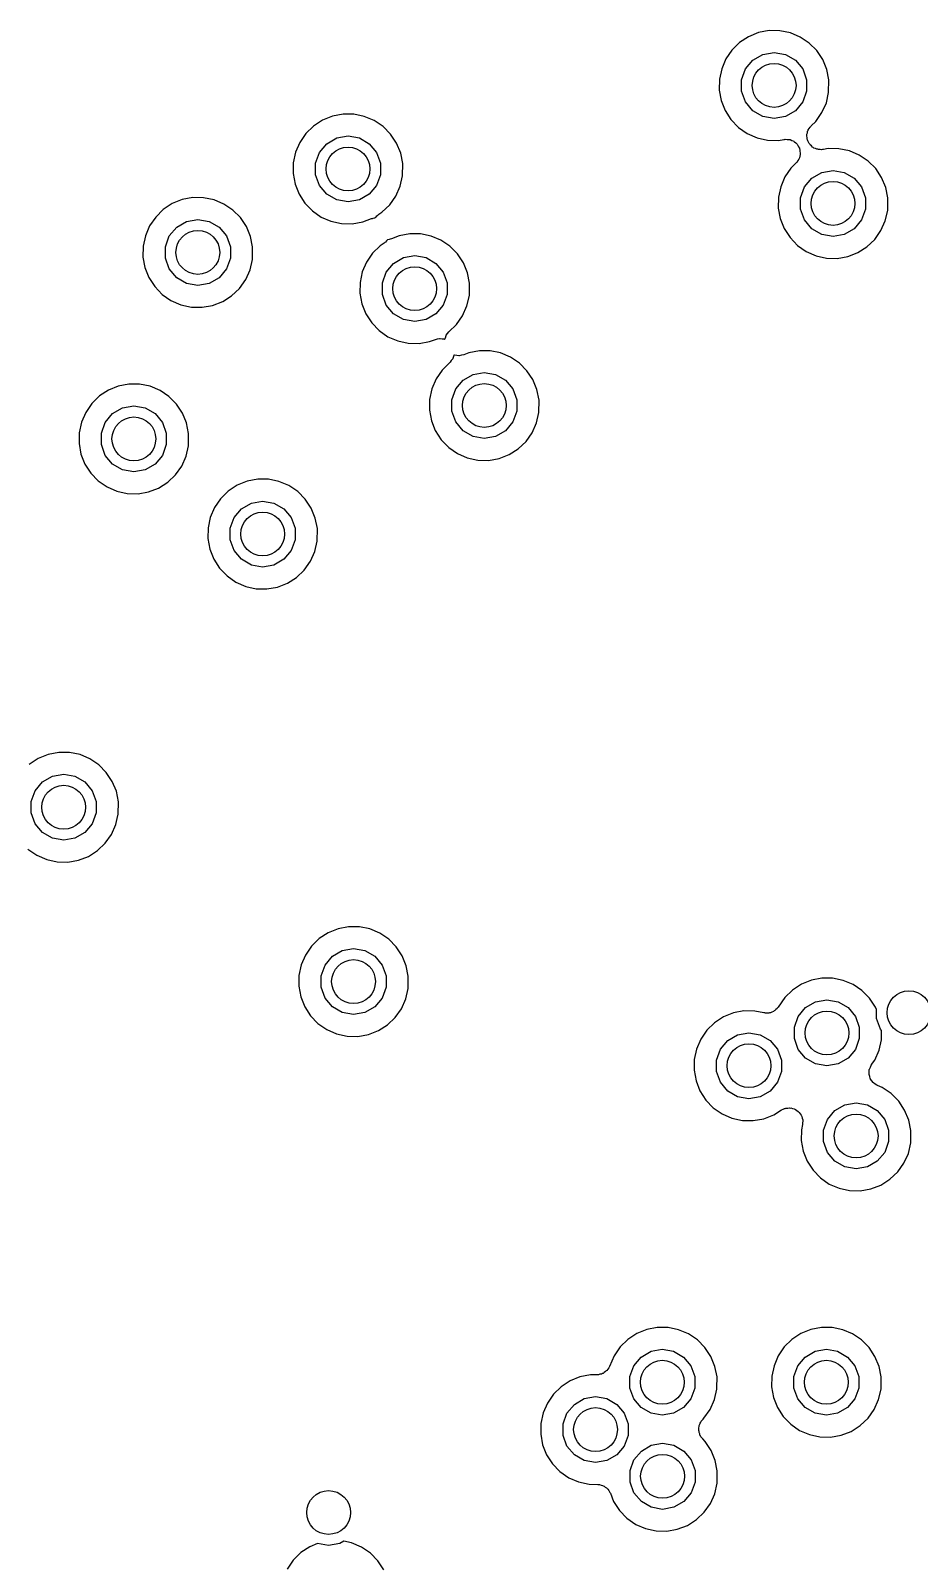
# Model space of a CAD drawing. Extents: x 83.8 to 170.2, y -169.8 to -83.8.
# Drawn here: x 125.22 to 133.33, y -105.72 to -91.74 of the extents above; entities that cross this region are included whole.
import ezdxf

# ---------------------------------------------------------------- set-up
doc = ezdxf.new("R2010")
doc.units = 0
doc.header["$MEASUREMENT"] = 0
doc.layers.add('BLACK', color=7, linetype='CONTINUOUS')

msp = doc.modelspace()

# ---------------------------------------------------------------- linework, layer by layer
at = {"layer": 'Black'}
for p, q in [((131.772, -91.7998), (131.69, -91.8535)), ((131.863, -91.7631), (131.772, -91.7998)), ((131.959, -91.7447), (131.863, -91.7631)), ((132.057, -91.7454), (131.959, -91.7447)), ((132.154, -91.7651), (132.057, -91.7454)), ((132.244, -91.8031), (132.154, -91.7651)), ((132.325, -91.858), (132.244, -91.8031)), ((131.62, -91.9221), (131.565, -92.003)), ((131.69, -91.8535), (131.62, -91.9221)), ((131.811, -92.0144), (131.902, -91.9621)), ((131.902, -91.9621), (132.005, -91.9439)), ((132.005, -91.9439), (132.108, -91.9621)), ((132.108, -91.9621), (132.199, -92.0144)), ((132.394, -91.9275), (132.325, -91.858)), ((132.449, -92.0092), (132.394, -91.9275)), ((131.526, -92.0932), (131.506, -92.1891)), ((131.565, -92.003), (131.526, -92.0932)), ((131.708, -92.1928), (131.744, -92.0945)), ((131.744, -92.0945), (131.811, -92.0144)), ((132.199, -92.0144), (132.266, -92.0945)), ((132.266, -92.0945), (132.302, -92.1928)), ((132.486, -92.0999), (132.449, -92.0092)), ((132.505, -92.1952), (132.486, -92.0999)), ((131.506, -92.1891), (131.504, -92.2871)), ((131.708, -92.2974), (131.708, -92.1928)), ((132.302, -92.1928), (132.302, -92.2974)), ((132.503, -92.3089), (132.505, -92.1952)), ((131.504, -92.2871), (131.522, -92.3836)), ((131.522, -92.3836), (131.558, -92.4747)), ((131.744, -92.3957), (131.708, -92.2974)), ((131.811, -92.4758), (131.744, -92.3957)), ((132.266, -92.3957), (132.199, -92.4758)), ((132.302, -92.2974), (132.266, -92.3957)), ((132.442, -92.4932), (132.482, -92.4037)), ((132.482, -92.4037), (132.503, -92.3089)), ((127.972, -92.5251), (127.881, -92.5618)), ((128.068, -92.5067), (127.972, -92.5251)), ((128.166, -92.5074), (128.068, -92.5067)), ((128.262, -92.5271), (128.166, -92.5074)), ((128.353, -92.5651), (128.262, -92.5271)), ((131.558, -92.4747), (131.611, -92.5572)), ((131.902, -92.5281), (131.811, -92.4758)), ((132.005, -92.5462), (131.902, -92.5281)), ((132.108, -92.5281), (132.005, -92.5462)), ((132.199, -92.4758), (132.108, -92.5281)), ((132.385, -92.5734), (132.442, -92.4932)), ((127.729, -92.6841), (127.673, -92.765)), ((127.799, -92.6155), (127.729, -92.6841)), ((127.881, -92.5618), (127.799, -92.6155)), ((128.434, -92.62), (128.353, -92.5651)), ((128.503, -92.6895), (128.434, -92.62)), ((131.611, -92.5572), (131.679, -92.6277)), ((131.679, -92.6277), (131.76, -92.6837)), ((131.76, -92.6837), (131.85, -92.7229)), ((132.305, -92.691), (132.309, -92.6774)), ((132.309, -92.6774), (132.311, -92.6634)), ((132.311, -92.6634), (132.315, -92.6564)), ((132.315, -92.6564), (132.317, -92.6487)), ((132.317, -92.6487), (132.326, -92.6373)), ((132.326, -92.6373), (132.333, -92.6249)), ((132.333, -92.6249), (132.339, -92.6196)), ((132.339, -92.6196), (132.344, -92.6132)), ((132.344, -92.6132), (132.385, -92.5734)), ((127.673, -92.765), (127.635, -92.8552)), ((127.853, -92.8565), (127.92, -92.7764)), ((127.92, -92.7764), (128.011, -92.7241)), ((128.011, -92.7241), (128.114, -92.7059)), ((128.114, -92.7059), (128.217, -92.7241)), ((128.217, -92.7241), (128.307, -92.7764)), ((128.307, -92.7764), (128.374, -92.8565)), ((128.557, -92.7712), (128.503, -92.6895)), ((128.595, -92.8619), (128.557, -92.7712)), ((131.85, -92.7229), (131.945, -92.744)), ((131.945, -92.744), (132.044, -92.746)), ((132.044, -92.746), (132.095, -92.737)), ((132.095, -92.737), (132.101, -92.737)), ((132.101, -92.737), (132.107, -92.7354)), ((132.107, -92.7354), (132.123, -92.737)), ((132.123, -92.737), (132.139, -92.737)), ((132.139, -92.737), (132.145, -92.7391)), ((132.145, -92.7391), (132.151, -92.7397)), ((132.151, -92.7397), (132.166, -92.7466)), ((132.166, -92.7466), (132.181, -92.752)), ((132.181, -92.752), (132.185, -92.7561)), ((132.185, -92.7561), (132.191, -92.7588)), ((132.191, -92.7588), (132.202, -92.7702)), ((132.202, -92.7702), (132.214, -92.7804)), ((132.214, -92.7804), (132.217, -92.7858)), ((132.217, -92.7858), (132.222, -92.7903)), ((132.222, -92.7903), (132.228, -92.8048)), ((132.228, -92.8048), (132.236, -92.8186)), ((132.236, -92.8186), (132.237, -92.8247)), ((132.237, -92.8247), (132.24, -92.8304)), ((132.304, -92.7069), (132.305, -92.699)), ((132.307, -92.7209), (132.304, -92.7069)), ((132.305, -92.699), (132.305, -92.691)), ((132.308, -92.735), (132.307, -92.7209)), ((132.311, -92.7424), (132.308, -92.735)), ((132.312, -92.7502), (132.311, -92.7424)), ((132.32, -92.7624), (132.312, -92.7502)), ((132.325, -92.7754), (132.32, -92.7624)), ((132.331, -92.7812), (132.325, -92.7754)), ((132.335, -92.7881), (132.331, -92.7812)), ((132.346, -92.7971), (132.335, -92.7881)), ((132.356, -92.8074), (132.346, -92.7971)), ((132.363, -92.8109), (132.356, -92.8074)), ((132.369, -92.816), (132.363, -92.8109)), ((132.383, -92.8207), (132.369, -92.816)), ((132.395, -92.827), (132.383, -92.8207)), ((132.403, -92.8279), (132.395, -92.827)), ((132.411, -92.8305), (132.403, -92.8279)), ((132.498, -92.8217), (132.455, -92.8299)), ((132.596, -92.8224), (132.498, -92.8217)), ((132.692, -92.8421), (132.596, -92.8224)), ((127.614, -92.9511), (127.613, -93.0491)), ((127.635, -92.8552), (127.614, -92.9511)), ((127.817, -92.9548), (127.853, -92.8565)), ((127.817, -93.0594), (127.817, -92.9548)), ((128.374, -92.8565), (128.41, -92.9548)), ((128.41, -92.9548), (128.41, -93.0594)), ((128.614, -92.9572), (128.595, -92.8619)), ((128.612, -93.0709), (128.614, -92.9572)), ((132.206, -92.9528), (132.159, -92.9991)), ((132.21, -92.9477), (132.206, -92.9528)), ((132.214, -92.9437), (132.21, -92.9477)), ((132.222, -92.9299), (132.214, -92.9437)), ((132.232, -92.9169), (132.222, -92.9299)), ((132.233, -92.9109), (132.232, -92.9169)), ((132.236, -92.9055), (132.233, -92.9109)), ((132.239, -92.8898), (132.236, -92.9055)), ((132.243, -92.8744), (132.239, -92.8898)), ((132.24, -92.8304), (132.241, -92.8463)), ((132.241, -92.8463), (132.244, -92.862)), ((132.244, -92.862), (132.243, -92.8682)), ((132.243, -92.8682), (132.243, -92.8744)), ((132.425, -92.8303), (132.411, -92.8305)), ((132.439, -92.8319), (132.425, -92.8303)), ((132.447, -92.83), (132.439, -92.8319)), ((132.455, -92.8299), (132.447, -92.83)), ((132.782, -92.8801), (132.692, -92.8421)), ((132.864, -92.9349), (132.782, -92.8801)), ((132.933, -93.0045), (132.864, -92.9349)), ((127.613, -93.0491), (127.631, -93.1456)), ((127.853, -93.1577), (127.817, -93.0594)), ((128.41, -93.0594), (128.374, -93.1577)), ((128.59, -93.1657), (128.612, -93.0709)), ((132.103, -93.08), (132.065, -93.1701)), ((132.159, -92.9991), (132.103, -93.08)), ((132.283, -93.1715), (132.35, -93.0914)), ((132.35, -93.0914), (132.44, -93.0391)), ((132.44, -93.0391), (132.543, -93.0209)), ((132.543, -93.0209), (132.646, -93.0391)), ((132.646, -93.0391), (132.737, -93.0914)), ((132.737, -93.0914), (132.804, -93.1715)), ((132.987, -93.0862), (132.933, -93.0045)), ((133.024, -93.1768), (132.987, -93.0862)), ((127.631, -93.1456), (127.667, -93.2367)), ((127.667, -93.2367), (127.72, -93.3192)), ((127.92, -93.2378), (127.853, -93.1577)), ((128.011, -93.2901), (127.92, -93.2378)), ((128.307, -93.2378), (128.217, -93.2901)), ((128.374, -93.1577), (128.307, -93.2378)), ((128.551, -93.2552), (128.59, -93.1657)), ((132.065, -93.1701), (132.044, -93.266)), ((132.247, -93.2698), (132.283, -93.1715)), ((132.804, -93.1715), (132.84, -93.2698)), ((133.043, -93.2721), (133.024, -93.1768)), ((126.427, -93.3775), (126.357, -93.4461)), ((126.509, -93.3238), (126.427, -93.3775)), ((126.6, -93.2871), (126.509, -93.3238)), ((126.697, -93.2687), (126.6, -93.2871)), ((126.795, -93.2694), (126.697, -93.2687)), ((126.891, -93.2891), (126.795, -93.2694)), ((126.981, -93.3271), (126.891, -93.2891)), ((127.062, -93.382), (126.981, -93.3271)), ((127.131, -93.4515), (127.062, -93.382)), ((127.72, -93.3192), (127.788, -93.3897)), ((128.114, -93.3082), (128.011, -93.2901)), ((128.217, -93.2901), (128.114, -93.3082)), ((128.423, -93.403), (128.494, -93.3354)), ((128.494, -93.3354), (128.551, -93.2552)), ((132.044, -93.266), (132.043, -93.3641)), ((132.043, -93.3641), (132.06, -93.4605)), ((132.247, -93.3743), (132.247, -93.2698)), ((132.283, -93.4726), (132.247, -93.3743)), ((132.84, -93.3743), (132.804, -93.4726)), ((132.84, -93.2698), (132.84, -93.3743)), ((133.02, -93.4806), (133.042, -93.3859)), ((133.042, -93.3859), (133.043, -93.2721)), ((126.302, -93.527), (126.263, -93.6172)), ((126.357, -93.4461), (126.302, -93.527)), ((126.549, -93.5384), (126.639, -93.4861)), ((126.639, -93.4861), (126.742, -93.4679)), ((126.742, -93.4679), (126.845, -93.4861)), ((126.845, -93.4861), (126.936, -93.5384)), ((127.186, -93.5332), (127.131, -93.4515)), ((127.788, -93.3897), (127.869, -93.4457)), ((127.869, -93.4457), (127.958, -93.4849)), ((127.958, -93.4849), (128.054, -93.506)), ((128.054, -93.506), (128.152, -93.508)), ((128.152, -93.508), (128.249, -93.491)), ((128.249, -93.491), (128.328, -93.4605)), ((128.328, -93.4605), (128.336, -93.4587)), ((128.336, -93.4587), (128.344, -93.4552)), ((128.344, -93.4552), (128.358, -93.4545)), ((128.358, -93.4545), (128.36, -93.454)), ((128.36, -93.454), (128.362, -93.4509)), ((128.362, -93.4509), (128.37, -93.4431)), ((128.37, -93.4431), (128.377, -93.434)), ((128.377, -93.434), (128.386, -93.4284)), ((128.386, -93.4284), (128.394, -93.4212)), ((128.394, -93.4212), (128.423, -93.403)), ((132.06, -93.4605), (132.097, -93.5517)), ((132.35, -93.5527), (132.283, -93.4726)), ((132.804, -93.4726), (132.737, -93.5527)), ((132.98, -93.5702), (133.02, -93.4806)), ((126.263, -93.6172), (126.243, -93.7131)), ((126.446, -93.7168), (126.481, -93.6185)), ((126.481, -93.6185), (126.549, -93.5384)), ((126.936, -93.5384), (127.003, -93.6185)), ((127.003, -93.6185), (127.039, -93.7168)), ((127.223, -93.6239), (127.186, -93.5332)), ((127.242, -93.7192), (127.223, -93.6239)), ((128.465, -93.6641), (128.457, -93.6744)), ((128.475, -93.655), (128.465, -93.6641)), ((128.476, -93.6534), (128.475, -93.655)), ((128.478, -93.6529), (128.476, -93.6534)), ((128.49, -93.6525), (128.478, -93.6529)), ((128.5, -93.6484), (128.49, -93.6525)), ((128.51, -93.6462), (128.5, -93.6484)), ((128.581, -93.6173), (128.51, -93.6462)), ((128.678, -93.5989), (128.581, -93.6173)), ((128.776, -93.5996), (128.678, -93.5989)), ((128.872, -93.6193), (128.776, -93.5996)), ((128.962, -93.6573), (128.872, -93.6193)), ((129.044, -93.7122), (128.962, -93.6573)), ((132.097, -93.5517), (132.15, -93.6341)), ((132.15, -93.6341), (132.218, -93.7047)), ((132.44, -93.605), (132.35, -93.5527)), ((132.543, -93.6232), (132.44, -93.605)), ((132.646, -93.605), (132.543, -93.6232)), ((132.737, -93.5527), (132.646, -93.605)), ((132.853, -93.718), (132.924, -93.6503)), ((132.924, -93.6503), (132.98, -93.5702)), ((126.243, -93.7131), (126.241, -93.8111)), ((126.446, -93.8214), (126.446, -93.7168)), ((127.039, -93.7168), (127.039, -93.8214)), ((127.24, -93.8329), (127.242, -93.7192)), ((128.338, -93.7763), (128.283, -93.8572)), ((128.408, -93.7077), (128.338, -93.7763)), ((128.443, -93.6851), (128.408, -93.7077)), ((128.449, -93.679), (128.443, -93.6851)), ((128.457, -93.6744), (128.449, -93.679)), ((128.62, -93.8163), (128.723, -93.7981)), ((128.723, -93.7981), (128.826, -93.8163)), ((129.113, -93.7817), (129.044, -93.7122)), ((129.167, -93.8634), (129.113, -93.7817)), ((132.218, -93.7047), (132.298, -93.7606)), ((132.298, -93.7606), (132.388, -93.7999)), ((132.388, -93.7999), (132.484, -93.8209)), ((132.582, -93.823), (132.679, -93.806)), ((132.679, -93.806), (132.747, -93.7796)), ((132.747, -93.7796), (132.77, -93.7705)), ((132.747, -93.7796), (132.747, -93.7796)), ((132.77, -93.7705), (132.853, -93.718)), ((126.241, -93.8111), (126.259, -93.9076)), ((126.259, -93.9076), (126.295, -93.9987)), ((126.481, -93.9197), (126.446, -93.8214)), ((126.549, -93.9998), (126.481, -93.9197)), ((127.003, -93.9197), (126.936, -93.9998)), ((127.039, -93.8214), (127.003, -93.9197)), ((127.179, -94.0172), (127.219, -93.9277)), ((127.219, -93.9277), (127.24, -93.8329)), ((128.244, -93.9474), (128.224, -94.0433)), ((128.283, -93.8572), (128.244, -93.9474)), ((128.462, -93.9487), (128.53, -93.8686)), ((128.53, -93.8686), (128.62, -93.8163)), ((128.826, -93.8163), (128.917, -93.8686)), ((128.917, -93.8686), (128.984, -93.9487)), ((129.204, -93.9541), (129.167, -93.8634)), ((132.484, -93.8209), (132.582, -93.823)), ((126.295, -93.9987), (126.348, -94.0812)), ((126.348, -94.0812), (126.416, -94.1517)), ((126.639, -94.0521), (126.549, -93.9998)), ((126.742, -94.0702), (126.639, -94.0521)), ((126.845, -94.0521), (126.742, -94.0702)), ((126.936, -93.9998), (126.845, -94.0521)), ((127.122, -94.0974), (127.179, -94.0172)), ((128.224, -94.0433), (128.223, -94.1413)), ((128.427, -94.047), (128.462, -93.9487)), ((128.427, -94.1516), (128.427, -94.047)), ((128.984, -93.9487), (129.02, -94.047)), ((129.02, -94.047), (129.02, -94.1516)), ((129.223, -94.0494), (129.204, -93.9541)), ((129.222, -94.1631), (129.223, -94.0494)), ((126.416, -94.1517), (126.497, -94.2077)), ((126.497, -94.2077), (126.587, -94.2469)), ((126.877, -94.253), (126.969, -94.2175)), ((126.969, -94.2175), (127.051, -94.165)), ((127.051, -94.165), (127.122, -94.0974)), ((128.223, -94.1413), (128.24, -94.2378)), ((128.462, -94.2499), (128.427, -94.1516)), ((129.02, -94.1516), (128.984, -94.2499)), ((129.2, -94.2579), (129.222, -94.1631)), ((126.587, -94.2469), (126.683, -94.268)), ((126.683, -94.268), (126.781, -94.27)), ((126.781, -94.27), (126.877, -94.253)), ((128.24, -94.2378), (128.276, -94.3289)), ((128.276, -94.3289), (128.33, -94.4114)), ((128.53, -94.33), (128.462, -94.2499)), ((128.62, -94.3823), (128.53, -94.33)), ((128.917, -94.33), (128.826, -94.3823)), ((128.984, -94.2499), (128.917, -94.33)), ((129.104, -94.4276), (129.16, -94.3474)), ((129.16, -94.3474), (129.2, -94.2579)), ((128.33, -94.4114), (128.398, -94.4819)), ((128.398, -94.4819), (128.478, -94.5379)), ((128.723, -94.4004), (128.62, -94.3823)), ((128.826, -94.3823), (128.723, -94.4004)), ((129.023, -94.5095), (129.035, -94.4932)), ((129.035, -94.4932), (129.104, -94.4276)), ((128.478, -94.5379), (128.568, -94.5771)), ((128.568, -94.5771), (128.664, -94.5982)), ((128.664, -94.5982), (128.762, -94.6002)), ((128.762, -94.6002), (128.858, -94.5832)), ((128.858, -94.5832), (128.912, -94.5626)), ((128.912, -94.5626), (128.93, -94.559)), ((128.93, -94.559), (128.948, -94.5544)), ((128.948, -94.5544), (128.951, -94.5547)), ((128.951, -94.5547), (128.955, -94.554)), ((128.955, -94.554), (128.973, -94.5569)), ((128.973, -94.5569), (128.992, -94.5587)), ((128.992, -94.5587), (128.995, -94.5602)), ((128.995, -94.5602), (128.998, -94.5608)), ((128.998, -94.5608), (128.999, -94.5609)), ((128.999, -94.5609), (129.003, -94.5482)), ((129.003, -94.5482), (129.009, -94.5287)), ((129.009, -94.5287), (129.01, -94.5272)), ((129.01, -94.5255), (129.023, -94.5095)), ((129.01, -94.5272), (129.01, -94.5255)), ((129.046, -94.7717), (128.973, -94.8431)), ((129.057, -94.7566), (129.046, -94.7717)), ((129.069, -94.7422), (129.057, -94.7566)), ((129.07, -94.7388), (129.069, -94.7422)), ((129.072, -94.7359), (129.07, -94.7388)), ((129.077, -94.718), (129.072, -94.7359)), ((129.081, -94.705), (129.077, -94.718)), ((129.083, -94.7059), (129.081, -94.705)), ((129.085, -94.7062), (129.083, -94.7059)), ((129.086, -94.707), (129.085, -94.7062)), ((129.107, -94.7093), (129.086, -94.707)), ((129.127, -94.7121), (129.107, -94.7093)), ((129.128, -94.7117), (129.127, -94.7121)), ((129.13, -94.7119), (129.128, -94.7117)), ((129.15, -94.7071), (129.13, -94.7119)), ((129.17, -94.7029), (129.15, -94.7071)), ((129.216, -94.6841), (129.17, -94.7029)), ((129.313, -94.6657), (129.216, -94.6841)), ((129.411, -94.6664), (129.313, -94.6657)), ((129.507, -94.6861), (129.411, -94.6664)), ((129.597, -94.7241), (129.507, -94.6861)), ((129.679, -94.779), (129.597, -94.7241)), ((129.748, -94.8485), (129.679, -94.779)), ((128.918, -94.924), (128.879, -95.0142)), ((128.973, -94.8431), (128.918, -94.924)), ((129.165, -94.9354), (129.255, -94.8831)), ((129.255, -94.8831), (129.358, -94.8649)), ((129.358, -94.8649), (129.461, -94.8831)), ((129.461, -94.8831), (129.552, -94.9354)), ((129.802, -94.9302), (129.748, -94.8485)), ((125.925, -95.0256), (125.843, -95.0793)), ((126.016, -94.9889), (125.925, -95.0256)), ((126.112, -94.9705), (126.016, -94.9889)), ((126.21, -94.9712), (126.112, -94.9705)), ((126.306, -94.9909), (126.21, -94.9712)), ((126.397, -95.0289), (126.306, -94.9909)), ((126.478, -95.0838), (126.397, -95.0289)), ((128.879, -95.0142), (128.859, -95.1101)), ((129.062, -95.1138), (129.097, -95.0155)), ((129.097, -95.0155), (129.165, -94.9354)), ((129.552, -94.9354), (129.619, -95.0155)), ((129.619, -95.0155), (129.655, -95.1138)), ((129.839, -95.0209), (129.802, -94.9302)), ((129.858, -95.1162), (129.839, -95.0209)), ((125.773, -95.1479), (125.718, -95.2288)), ((125.843, -95.0793), (125.773, -95.1479)), ((125.964, -95.2402), (126.055, -95.1879)), ((126.055, -95.1879), (126.158, -95.1697)), ((126.158, -95.1697), (126.261, -95.1879)), ((126.261, -95.1879), (126.351, -95.2402)), ((126.547, -95.1533), (126.478, -95.0838)), ((126.602, -95.235), (126.547, -95.1533)), ((128.859, -95.1101), (128.858, -95.2081)), ((129.062, -95.2184), (129.062, -95.1138)), ((129.655, -95.1138), (129.655, -95.2184)), ((129.857, -95.2299), (129.858, -95.1162)), ((125.679, -95.319), (125.659, -95.4149)), ((125.718, -95.2288), (125.679, -95.319)), ((125.861, -95.4186), (125.897, -95.3203)), ((125.897, -95.3203), (125.964, -95.2402)), ((126.351, -95.2402), (126.419, -95.3203)), ((126.419, -95.3203), (126.454, -95.4186)), ((126.639, -95.3257), (126.602, -95.235)), ((126.658, -95.421), (126.639, -95.3257)), ((128.858, -95.2081), (128.875, -95.3046)), ((128.875, -95.3046), (128.911, -95.3957)), ((129.097, -95.3167), (129.062, -95.2184)), ((129.165, -95.3968), (129.097, -95.3167)), ((129.619, -95.3167), (129.552, -95.3968)), ((129.655, -95.2184), (129.619, -95.3167)), ((129.795, -95.4142), (129.835, -95.3247)), ((129.835, -95.3247), (129.857, -95.2299)), ((125.659, -95.4149), (125.657, -95.5129)), ((125.861, -95.5232), (125.861, -95.4186)), ((126.454, -95.4186), (126.454, -95.5232)), ((126.656, -95.5347), (126.658, -95.421)), ((128.911, -95.3957), (128.965, -95.4782)), ((128.965, -95.4782), (129.033, -95.5487)), ((129.255, -95.4491), (129.165, -95.3968)), ((129.358, -95.4672), (129.255, -95.4491)), ((129.461, -95.4491), (129.358, -95.4672)), ((129.552, -95.3968), (129.461, -95.4491)), ((129.739, -95.4944), (129.795, -95.4142)), ((125.657, -95.5129), (125.675, -95.6094)), ((125.675, -95.6094), (125.711, -95.7005)), ((125.897, -95.6215), (125.861, -95.5232)), ((125.964, -95.7016), (125.897, -95.6215)), ((126.419, -95.6215), (126.351, -95.7016)), ((126.454, -95.5232), (126.419, -95.6215)), ((126.635, -95.6295), (126.656, -95.5347)), ((129.033, -95.5487), (129.113, -95.6047)), ((129.113, -95.6047), (129.203, -95.6439)), ((129.493, -95.65), (129.585, -95.6145)), ((129.585, -95.6145), (129.668, -95.562)), ((129.668, -95.562), (129.739, -95.4944)), ((125.711, -95.7005), (125.764, -95.783)), ((126.055, -95.7539), (125.964, -95.7016)), ((126.158, -95.772), (126.055, -95.7539)), ((126.261, -95.7539), (126.158, -95.772)), ((126.351, -95.7016), (126.261, -95.7539)), ((126.538, -95.7992), (126.595, -95.719)), ((126.595, -95.719), (126.635, -95.6295)), ((129.203, -95.6439), (129.299, -95.665)), ((129.299, -95.665), (129.397, -95.667)), ((129.397, -95.667), (129.493, -95.65)), ((125.764, -95.783), (125.832, -95.8535)), ((125.832, -95.8535), (125.913, -95.9095)), ((126.384, -95.9193), (126.467, -95.8668)), ((126.467, -95.8668), (126.538, -95.7992)), ((127.101, -95.8942), (127.019, -95.9479)), ((127.192, -95.8574), (127.101, -95.8942)), ((127.289, -95.8391), (127.192, -95.8574)), ((127.387, -95.8397), (127.289, -95.8391)), ((127.483, -95.8595), (127.387, -95.8397)), ((127.573, -95.8975), (127.483, -95.8595)), ((127.654, -95.9523), (127.573, -95.8975)), ((125.913, -95.9095), (126.003, -95.9487)), ((126.003, -95.9487), (126.098, -95.9698)), ((126.098, -95.9698), (126.196, -95.9718)), ((126.196, -95.9718), (126.293, -95.9548)), ((126.293, -95.9548), (126.384, -95.9193)), ((126.949, -96.0165), (126.894, -96.0974)), ((127.019, -95.9479), (126.949, -96.0165)), ((127.231, -96.0564), (127.334, -96.0383)), ((127.334, -96.0383), (127.437, -96.0564)), ((127.723, -96.0219), (127.654, -95.9523)), ((127.778, -96.1035), (127.723, -96.0219)), ((126.894, -96.0974), (126.855, -96.1875)), ((127.073, -96.1888), (127.141, -96.1087)), ((127.141, -96.1087), (127.231, -96.0564)), ((127.437, -96.0564), (127.528, -96.1087)), ((127.528, -96.1087), (127.595, -96.1888)), ((127.815, -96.1942), (127.778, -96.1035)), ((126.835, -96.2834), (126.833, -96.3815)), ((126.855, -96.1875), (126.835, -96.2834)), ((127.038, -96.2871), (127.073, -96.1888)), ((127.038, -96.3917), (127.038, -96.2871)), ((127.595, -96.1888), (127.631, -96.2871)), ((127.631, -96.2871), (127.631, -96.3917)), ((127.834, -96.2895), (127.815, -96.1942)), ((127.832, -96.4033), (127.834, -96.2895)), ((126.833, -96.3815), (126.851, -96.4779)), ((127.073, -96.49), (127.038, -96.3917)), ((127.631, -96.3917), (127.595, -96.49)), ((127.811, -96.498), (127.832, -96.4033)), ((126.851, -96.4779), (126.887, -96.5691)), ((126.887, -96.5691), (126.94, -96.6515)), ((127.141, -96.5701), (127.073, -96.49)), ((127.231, -96.6224), (127.141, -96.5701)), ((127.528, -96.5701), (127.437, -96.6224)), ((127.595, -96.49), (127.528, -96.5701)), ((127.714, -96.6677), (127.771, -96.5876)), ((127.771, -96.5876), (127.811, -96.498)), ((126.94, -96.6515), (127.009, -96.722)), ((127.009, -96.722), (127.089, -96.778)), ((127.334, -96.6406), (127.231, -96.6224)), ((127.437, -96.6224), (127.334, -96.6406)), ((127.561, -96.7879), (127.643, -96.7353)), ((127.643, -96.7353), (127.714, -96.6677)), ((127.089, -96.778), (127.179, -96.8173)), ((127.179, -96.8173), (127.275, -96.8383)), ((127.275, -96.8383), (127.373, -96.8404)), ((127.373, -96.8404), (127.469, -96.8233)), ((127.469, -96.8233), (127.561, -96.7879)), ((125.284, -98.3876), (125.202, -98.4413)), ((125.375, -98.3509), (125.284, -98.3876)), ((125.472, -98.3325), (125.375, -98.3509)), ((125.57, -98.3332), (125.472, -98.3325)), ((125.666, -98.3529), (125.57, -98.3332)), ((125.756, -98.3909), (125.666, -98.3529)), ((125.837, -98.4457), (125.756, -98.3909)), ((125.323, -98.6022), (125.414, -98.5499)), ((125.414, -98.5499), (125.517, -98.5317)), ((125.517, -98.5317), (125.62, -98.5499)), ((125.62, -98.5499), (125.711, -98.6022)), ((125.906, -98.5153), (125.837, -98.4457)), ((125.961, -98.597), (125.906, -98.5153)), ((125.22, -98.7806), (125.256, -98.6823)), ((125.256, -98.6823), (125.323, -98.6022)), ((125.711, -98.6022), (125.778, -98.6823)), ((125.778, -98.6823), (125.814, -98.7806)), ((125.998, -98.6876), (125.961, -98.597)), ((126.017, -98.7829), (125.998, -98.6876)), ((125.22, -98.8852), (125.22, -98.7806)), ((125.814, -98.7806), (125.814, -98.8852)), ((126.015, -98.8967), (126.017, -98.7829)), ((125.256, -98.9834), (125.22, -98.8852)), ((125.814, -98.8852), (125.778, -98.9834)), ((125.994, -98.9914), (126.006, -98.9358)), ((126.006, -98.9358), (126.015, -98.8967)), ((125.323, -99.0635), (125.256, -98.9834)), ((125.414, -99.1158), (125.323, -99.0635)), ((125.517, -99.134), (125.414, -99.1158)), ((125.62, -99.1158), (125.517, -99.134)), ((125.711, -99.0635), (125.62, -99.1158)), ((125.778, -98.9834), (125.711, -99.0635)), ((125.897, -99.1612), (125.954, -99.081)), ((125.954, -99.081), (125.994, -98.9914)), ((125.191, -99.2155), (125.272, -99.2714)), ((125.744, -99.2813), (125.826, -99.2288)), ((125.826, -99.2288), (125.897, -99.1612)), ((125.272, -99.2714), (125.362, -99.3107)), ((125.362, -99.3107), (125.458, -99.3317)), ((125.458, -99.3317), (125.556, -99.3338)), ((125.556, -99.3338), (125.652, -99.3168)), ((125.652, -99.3168), (125.744, -99.2813)), ((128.023, -99.9419), (127.932, -99.9786)), ((128.119, -99.9235), (128.023, -99.9419)), ((128.217, -99.9242), (128.119, -99.9235)), ((128.313, -99.9439), (128.217, -99.9242)), ((128.403, -99.9819), (128.313, -99.9439)), ((127.85, -100.032), (127.78, -100.101)), ((127.932, -99.9786), (127.85, -100.032)), ((128.485, -100.037), (128.403, -99.9819)), ((128.554, -100.106), (128.485, -100.037)), ((127.724, -100.182), (127.686, -100.272)), ((127.78, -100.101), (127.724, -100.182)), ((127.904, -100.273), (127.971, -100.193)), ((127.971, -100.193), (128.061, -100.141)), ((128.061, -100.141), (128.164, -100.123)), ((128.164, -100.123), (128.267, -100.141)), ((128.267, -100.141), (128.358, -100.193)), ((128.358, -100.193), (128.425, -100.273)), ((128.608, -100.188), (128.554, -100.106)), ((128.645, -100.279), (128.608, -100.188)), ((127.665, -100.368), (127.664, -100.466)), ((127.686, -100.272), (127.665, -100.368)), ((127.868, -100.372), (127.904, -100.273)), ((127.868, -100.476), (127.868, -100.372)), ((128.425, -100.273), (128.461, -100.372)), ((128.461, -100.372), (128.461, -100.476)), ((128.664, -100.374), (128.645, -100.279)), ((128.663, -100.488), (128.664, -100.374)), ((127.664, -100.466), (127.682, -100.562)), ((127.904, -100.574), (127.868, -100.476)), ((128.461, -100.476), (128.425, -100.574)), ((128.641, -100.582), (128.663, -100.488)), ((132.172, -100.501), (132.102, -100.57)), ((132.254, -100.448), (132.172, -100.501)), ((132.345, -100.411), (132.254, -100.448)), ((132.441, -100.392), (132.345, -100.411)), ((132.539, -100.393), (132.441, -100.392)), ((132.635, -100.413), (132.539, -100.393)), ((132.726, -100.451), (132.635, -100.413)), ((132.807, -100.506), (132.726, -100.451)), ((132.876, -100.575), (132.807, -100.506)), ((127.682, -100.562), (127.718, -100.654)), ((127.718, -100.654), (127.771, -100.736)), ((127.971, -100.655), (127.904, -100.574)), ((128.061, -100.707), (127.971, -100.655)), ((128.358, -100.655), (128.267, -100.707)), ((128.425, -100.574), (128.358, -100.655)), ((128.601, -100.672), (128.641, -100.582)), ((132.042, -100.657), (132.036, -100.663)), ((132.102, -100.57), (132.042, -100.657)), ((132.293, -100.662), (132.384, -100.61)), ((132.384, -100.61), (132.487, -100.592)), ((132.487, -100.592), (132.59, -100.61)), ((132.59, -100.61), (132.68, -100.662)), ((132.93, -100.657), (132.876, -100.575)), ((132.94, -100.68), (132.93, -100.657)), ((127.771, -100.736), (127.839, -100.806)), ((128.164, -100.725), (128.061, -100.707)), ((128.267, -100.707), (128.164, -100.725)), ((128.474, -100.82), (128.545, -100.752)), ((128.545, -100.752), (128.601, -100.672)), ((131.542, -100.747), (131.46, -100.801)), ((131.633, -100.71), (131.542, -100.747)), ((131.729, -100.692), (131.633, -100.71)), ((131.828, -100.693), (131.729, -100.692)), ((131.912, -100.71), (131.828, -100.693)), ((131.92, -100.71), (131.912, -100.71)), ((131.927, -100.712), (131.92, -100.71)), ((131.942, -100.711), (131.927, -100.712)), ((131.956, -100.711), (131.942, -100.711)), ((131.963, -100.709), (131.956, -100.711)), ((131.971, -100.708), (131.963, -100.709)), ((131.984, -100.702), (131.971, -100.708)), ((131.998, -100.697), (131.984, -100.702)), ((132.004, -100.692), (131.998, -100.697)), ((132.011, -100.689), (132.004, -100.692)), ((132.021, -100.679), (132.011, -100.689)), ((132.032, -100.67), (132.021, -100.679)), ((132.036, -100.663), (132.032, -100.67)), ((132.19, -100.841), (132.226, -100.742)), ((132.226, -100.742), (132.293, -100.662)), ((132.68, -100.662), (132.748, -100.742)), ((132.748, -100.742), (132.783, -100.841)), ((132.94, -100.76), (132.94, -100.68)), ((132.975, -100.858), (132.94, -100.76)), ((127.839, -100.806), (127.919, -100.862)), ((127.919, -100.862), (128.009, -100.902)), ((128.009, -100.902), (128.105, -100.923)), ((128.105, -100.923), (128.203, -100.925)), ((128.203, -100.925), (128.3, -100.908)), ((128.3, -100.908), (128.391, -100.872)), ((128.391, -100.872), (128.474, -100.82)), ((131.39, -100.869), (131.335, -100.95)), ((131.46, -100.801), (131.39, -100.869)), ((131.581, -100.962), (131.672, -100.909)), ((131.672, -100.909), (131.775, -100.891)), ((131.775, -100.891), (131.878, -100.909)), ((131.878, -100.909), (131.969, -100.962)), ((132.19, -100.945), (132.19, -100.841)), ((132.783, -100.841), (132.783, -100.945)), ((132.986, -100.871), (132.975, -100.858)), ((132.985, -100.957), (132.986, -100.871)), ((131.296, -101.041), (131.276, -101.136)), ((131.335, -100.95), (131.296, -101.041)), ((131.478, -101.14), (131.514, -101.042)), ((131.514, -101.042), (131.581, -100.962)), ((131.969, -100.962), (132.036, -101.042)), ((132.036, -101.042), (132.072, -101.14)), ((132.226, -101.043), (132.19, -100.945)), ((132.293, -101.123), (132.226, -101.043)), ((132.748, -101.043), (132.68, -101.123)), ((132.783, -100.945), (132.748, -101.043)), ((132.924, -101.141), (132.963, -101.051)), ((132.963, -101.051), (132.985, -100.957)), ((131.276, -101.136), (131.274, -101.234)), ((131.478, -101.245), (131.478, -101.14)), ((132.072, -101.14), (132.072, -101.245)), ((132.384, -101.176), (132.293, -101.123)), ((132.487, -101.194), (132.384, -101.176)), ((132.59, -101.176), (132.487, -101.194)), ((132.68, -101.123), (132.59, -101.176)), ((132.876, -101.222), (132.884, -101.205)), ((132.884, -101.205), (132.891, -101.187)), ((132.891, -101.187), (132.893, -101.185)), ((132.893, -101.185), (132.894, -101.182)), ((132.894, -101.182), (132.924, -101.141)), ((131.274, -101.234), (131.292, -101.331)), ((131.292, -101.331), (131.328, -101.422)), ((131.514, -101.343), (131.478, -101.245)), ((131.581, -101.423), (131.514, -101.343)), ((132.036, -101.343), (131.969, -101.423)), ((132.072, -101.245), (132.036, -101.343)), ((132.872, -101.266), (132.873, -101.247)), ((132.872, -101.269), (132.872, -101.266)), ((132.872, -101.271), (132.872, -101.269)), ((132.878, -101.29), (132.872, -101.271)), ((132.873, -101.247), (132.874, -101.227)), ((132.874, -101.227), (132.875, -101.225)), ((132.875, -101.225), (132.876, -101.222)), ((132.883, -101.309), (132.878, -101.29)), ((132.884, -101.311), (132.883, -101.309)), ((132.885, -101.314), (132.884, -101.311)), ((132.897, -101.329), (132.885, -101.314)), ((132.908, -101.345), (132.897, -101.329)), ((132.91, -101.347), (132.908, -101.345)), ((132.912, -101.349), (132.91, -101.347)), ((132.928, -101.359), (132.912, -101.349)), ((131.328, -101.422), (131.381, -101.505)), ((131.672, -101.475), (131.581, -101.423)), ((131.775, -101.494), (131.672, -101.475)), ((131.878, -101.475), (131.775, -101.494)), ((131.969, -101.423), (131.878, -101.475)), ((132.944, -101.37), (132.928, -101.359)), ((132.947, -101.371), (132.944, -101.37)), ((132.949, -101.373), (132.947, -101.371)), ((132.993, -101.391), (132.949, -101.373)), ((133.074, -101.446), (132.993, -101.391)), ((133.143, -101.515), (133.074, -101.446)), ((131.381, -101.505), (131.449, -101.575)), ((131.449, -101.575), (131.53, -101.631)), ((131.53, -101.631), (131.62, -101.67)), ((132.002, -101.641), (132.072, -101.596)), ((132.072, -101.596), (132.087, -101.59)), ((132.087, -101.59), (132.101, -101.582)), ((132.101, -101.582), (132.107, -101.582)), ((132.107, -101.582), (132.113, -101.579)), ((132.113, -101.579), (132.129, -101.578)), ((132.129, -101.578), (132.145, -101.576)), ((132.145, -101.576), (132.151, -101.578)), ((132.151, -101.578), (132.157, -101.577)), ((132.157, -101.577), (132.172, -101.582)), ((132.172, -101.582), (132.188, -101.585)), ((132.188, -101.585), (132.193, -101.589)), ((132.193, -101.589), (132.199, -101.591)), ((132.199, -101.591), (132.212, -101.6)), ((132.212, -101.6), (132.225, -101.609)), ((132.225, -101.609), (132.229, -101.614)), ((132.229, -101.614), (132.234, -101.618)), ((132.234, -101.618), (132.243, -101.631)), ((132.243, -101.631), (132.253, -101.644)), ((132.493, -101.682), (132.56, -101.602)), ((132.56, -101.602), (132.651, -101.55)), ((132.651, -101.55), (132.754, -101.532)), ((132.754, -101.532), (132.857, -101.55)), ((132.857, -101.55), (132.947, -101.602)), ((132.947, -101.602), (133.015, -101.682)), ((133.197, -101.597), (133.143, -101.515)), ((133.235, -101.688), (133.197, -101.597)), ((131.62, -101.67), (131.716, -101.691)), ((131.716, -101.691), (131.814, -101.693)), ((131.814, -101.693), (131.91, -101.676)), ((131.91, -101.676), (132.002, -101.641)), ((132.253, -101.644), (132.254, -101.65)), ((132.254, -101.65), (132.258, -101.655)), ((132.265, -101.73), (132.255, -101.777)), ((132.258, -101.655), (132.261, -101.67)), ((132.261, -101.67), (132.266, -101.686)), ((132.267, -101.698), (132.265, -101.714)), ((132.265, -101.714), (132.265, -101.73)), ((132.266, -101.686), (132.266, -101.692)), ((132.266, -101.692), (132.267, -101.698)), ((132.457, -101.781), (132.493, -101.682)), ((133.015, -101.682), (133.05, -101.781)), ((133.254, -101.783), (133.235, -101.688)), ((132.255, -101.777), (132.253, -101.875)), ((132.253, -101.875), (132.271, -101.971)), ((132.457, -101.885), (132.457, -101.781)), ((132.493, -101.984), (132.457, -101.885)), ((133.05, -101.885), (133.015, -101.984)), ((133.05, -101.781), (133.05, -101.885)), ((133.231, -101.992), (133.252, -101.897)), ((133.252, -101.897), (133.254, -101.783)), ((132.271, -101.971), (132.307, -102.063)), ((132.56, -102.064), (132.493, -101.984)), ((133.015, -101.984), (132.947, -102.064)), ((133.191, -102.081), (133.231, -101.992)), ((132.307, -102.063), (132.36, -102.145)), ((132.36, -102.145), (132.428, -102.216)), ((132.651, -102.116), (132.56, -102.064)), ((132.754, -102.134), (132.651, -102.116)), ((132.857, -102.116), (132.754, -102.134)), ((132.947, -102.064), (132.857, -102.116)), ((133.063, -102.229), (133.134, -102.161)), ((133.134, -102.161), (133.191, -102.081)), ((132.428, -102.216), (132.509, -102.272)), ((132.509, -102.272), (132.599, -102.311)), ((132.599, -102.311), (132.694, -102.332)), ((132.694, -102.332), (132.792, -102.334)), ((132.792, -102.334), (132.889, -102.317)), ((132.889, -102.317), (132.98, -102.281)), ((132.98, -102.281), (133.063, -102.229)), ((130.938, -103.581), (130.842, -103.599)), ((131.036, -103.582), (130.938, -103.581)), ((131.132, -103.602), (131.036, -103.582)), ((132.437, -103.581), (132.341, -103.599)), ((132.535, -103.582), (132.437, -103.581)), ((132.631, -103.602), (132.535, -103.582)), ((130.669, -103.69), (130.599, -103.759)), ((130.751, -103.636), (130.669, -103.69)), ((130.842, -103.599), (130.751, -103.636)), ((131.223, -103.64), (131.132, -103.602)), ((131.304, -103.694), (131.223, -103.64)), ((131.373, -103.764), (131.304, -103.694)), ((132.168, -103.69), (132.098, -103.759)), ((132.25, -103.636), (132.168, -103.69)), ((132.341, -103.599), (132.25, -103.636)), ((132.721, -103.64), (132.631, -103.602)), ((132.803, -103.694), (132.721, -103.64)), ((132.872, -103.764), (132.803, -103.694)), ((130.544, -103.839), (130.502, -103.936)), ((130.599, -103.759), (130.544, -103.839)), ((130.723, -103.931), (130.79, -103.851)), ((130.79, -103.851), (130.881, -103.798)), ((130.881, -103.798), (130.984, -103.78)), ((130.984, -103.78), (131.087, -103.798)), ((131.087, -103.798), (131.177, -103.851)), ((131.177, -103.851), (131.245, -103.931)), ((131.428, -103.846), (131.373, -103.764)), ((131.465, -103.936), (131.428, -103.846)), ((132.042, -103.839), (132.004, -103.93)), ((132.098, -103.759), (132.042, -103.839)), ((132.222, -103.931), (132.289, -103.851)), ((132.289, -103.851), (132.379, -103.798)), ((132.379, -103.798), (132.482, -103.78)), ((132.482, -103.78), (132.585, -103.798)), ((132.585, -103.798), (132.676, -103.851)), ((132.676, -103.851), (132.743, -103.931)), ((132.926, -103.846), (132.872, -103.764)), ((132.963, -103.936), (132.926, -103.846)), ((130.329, -104.013), (130.232, -104.031)), ((130.384, -104.013), (130.329, -104.013)), ((130.392, -104.012), (130.384, -104.013)), ((130.4, -104.012), (130.392, -104.012)), ((130.414, -104.008), (130.4, -104.012)), ((130.428, -104.006), (130.414, -104.008)), ((130.435, -104.002), (130.428, -104.006)), ((130.443, -104), (130.435, -104.002)), ((130.454, -103.991), (130.443, -104)), ((130.466, -103.984), (130.454, -103.991)), ((130.471, -103.978), (130.466, -103.984)), ((130.478, -103.973), (130.471, -103.978)), ((130.486, -103.961), (130.478, -103.973)), ((130.495, -103.951), (130.486, -103.961)), ((130.498, -103.943), (130.495, -103.951)), ((130.502, -103.936), (130.498, -103.943)), ((130.687, -104.029), (130.723, -103.931)), ((131.245, -103.931), (131.28, -104.029)), ((131.484, -104.032), (131.465, -103.936)), ((132.004, -103.93), (131.983, -104.025)), ((132.186, -104.029), (132.222, -103.931)), ((132.743, -103.931), (132.779, -104.029)), ((132.982, -104.032), (132.963, -103.936)), ((130.059, -104.122), (129.989, -104.19)), ((130.142, -104.068), (130.059, -104.122)), ((130.232, -104.031), (130.142, -104.068)), ((130.687, -104.134), (130.687, -104.029)), ((130.723, -104.232), (130.687, -104.134)), ((131.28, -104.134), (131.245, -104.232)), ((131.28, -104.029), (131.28, -104.134)), ((131.461, -104.24), (131.482, -104.145)), ((131.482, -104.132), (131.484, -104.032)), ((131.482, -104.145), (131.482, -104.132)), ((131.482, -104.132), (131.482, -104.132)), ((131.482, -104.132), (131.482, -104.132)), ((131.983, -104.025), (131.982, -104.124)), ((131.982, -104.124), (132, -104.22)), ((132.186, -104.134), (132.186, -104.029)), ((132.222, -104.232), (132.186, -104.134)), ((132.779, -104.134), (132.743, -104.232)), ((132.779, -104.029), (132.779, -104.134)), ((132.959, -104.24), (132.981, -104.145)), ((132.981, -104.107), (132.982, -104.032)), ((132.981, -104.145), (132.981, -104.107)), ((129.934, -104.271), (129.895, -104.361)), ((129.989, -104.19), (129.934, -104.271)), ((130.113, -104.363), (130.181, -104.283)), ((130.181, -104.283), (130.271, -104.23)), ((130.271, -104.23), (130.374, -104.212)), ((130.374, -104.212), (130.477, -104.23)), ((130.477, -104.23), (130.568, -104.283)), ((130.568, -104.283), (130.635, -104.363)), ((130.79, -104.312), (130.723, -104.232)), ((131.245, -104.232), (131.177, -104.312)), ((131.421, -104.33), (131.461, -104.24)), ((132, -104.22), (132.036, -104.311)), ((132.289, -104.312), (132.222, -104.232)), ((132.743, -104.232), (132.676, -104.312)), ((132.919, -104.33), (132.959, -104.24)), ((129.895, -104.361), (129.875, -104.457)), ((130.078, -104.461), (130.113, -104.363)), ((130.635, -104.363), (130.671, -104.461)), ((130.881, -104.364), (130.79, -104.312)), ((130.984, -104.383), (130.881, -104.364)), ((131.087, -104.364), (130.984, -104.383)), ((131.177, -104.312), (131.087, -104.364)), ((131.339, -104.437), (131.348, -104.428)), ((131.348, -104.428), (131.356, -104.418)), ((131.356, -104.418), (131.364, -104.41)), ((131.364, -104.41), (131.421, -104.33)), ((132.036, -104.311), (132.089, -104.394)), ((132.089, -104.394), (132.157, -104.464)), ((132.379, -104.364), (132.289, -104.312)), ((132.482, -104.383), (132.379, -104.364)), ((132.585, -104.364), (132.482, -104.383)), ((132.676, -104.312), (132.585, -104.364)), ((132.792, -104.477), (132.863, -104.41)), ((132.863, -104.41), (132.919, -104.33)), ((129.875, -104.457), (129.874, -104.555)), ((129.874, -104.555), (129.891, -104.652)), ((130.078, -104.566), (130.078, -104.461)), ((130.113, -104.664), (130.078, -104.566)), ((130.671, -104.566), (130.635, -104.664)), ((130.671, -104.461), (130.671, -104.566)), ((131.317, -104.496), (131.32, -104.486)), ((131.318, -104.508), (131.317, -104.496)), ((131.317, -104.52), (131.318, -104.508)), ((131.319, -104.53), (131.317, -104.52)), ((131.32, -104.54), (131.319, -104.53)), ((131.32, -104.486), (131.321, -104.477)), ((131.325, -104.551), (131.32, -104.54)), ((131.321, -104.477), (131.326, -104.465)), ((131.328, -104.563), (131.325, -104.551)), ((131.326, -104.465), (131.33, -104.453)), ((131.334, -104.571), (131.328, -104.563)), ((131.33, -104.453), (131.335, -104.446)), ((131.337, -104.58), (131.334, -104.571)), ((131.335, -104.446), (131.339, -104.437)), ((132.157, -104.464), (132.237, -104.52)), ((132.237, -104.52), (132.327, -104.559)), ((132.327, -104.559), (132.423, -104.58)), ((132.521, -104.582), (132.618, -104.565)), ((132.618, -104.565), (132.709, -104.53)), ((132.709, -104.53), (132.792, -104.477)), ((129.891, -104.652), (129.927, -104.743)), ((130.181, -104.744), (130.113, -104.664)), ((130.635, -104.664), (130.568, -104.744)), ((130.725, -104.789), (130.793, -104.709)), ((130.793, -104.709), (130.883, -104.656)), ((130.883, -104.656), (130.986, -104.638)), ((130.986, -104.638), (131.089, -104.656)), ((131.089, -104.656), (131.18, -104.709)), ((131.18, -104.709), (131.247, -104.789)), ((131.346, -104.589), (131.337, -104.58)), ((131.353, -104.599), (131.346, -104.589)), ((131.376, -104.622), (131.353, -104.599)), ((131.43, -104.704), (131.376, -104.622)), ((131.467, -104.794), (131.43, -104.704)), ((132.423, -104.58), (132.521, -104.582)), ((129.927, -104.743), (129.981, -104.825)), ((129.981, -104.825), (130.049, -104.896)), ((130.271, -104.796), (130.181, -104.744)), ((130.374, -104.814), (130.271, -104.796)), ((130.477, -104.796), (130.374, -104.814)), ((130.568, -104.744), (130.477, -104.796)), ((130.69, -104.887), (130.725, -104.789)), ((131.247, -104.789), (131.283, -104.887)), ((131.486, -104.89), (131.467, -104.794)), ((130.049, -104.896), (130.129, -104.952)), ((130.129, -104.952), (130.219, -104.991)), ((130.219, -104.991), (130.315, -105.012)), ((130.69, -104.992), (130.69, -104.887)), ((130.725, -105.09), (130.69, -104.992)), ((131.283, -104.992), (131.247, -105.09)), ((131.283, -104.887), (131.283, -104.992)), ((131.484, -105.003), (131.486, -104.89)), ((130.315, -105.012), (130.394, -105.014)), ((130.394, -105.014), (130.402, -105.015)), ((130.402, -105.015), (130.41, -105.015)), ((130.41, -105.015), (130.424, -105.02)), ((130.424, -105.02), (130.437, -105.022)), ((130.437, -105.022), (130.444, -105.027)), ((130.444, -105.027), (130.452, -105.029)), ((130.452, -105.029), (130.463, -105.038)), ((130.463, -105.038), (130.475, -105.045)), ((130.475, -105.045), (130.48, -105.052)), ((130.48, -105.052), (130.487, -105.056)), ((130.487, -105.056), (130.494, -105.069)), ((130.494, -105.069), (130.503, -105.08)), ((130.503, -105.08), (130.505, -105.087)), ((130.505, -105.087), (130.51, -105.094)), ((130.51, -105.094), (130.539, -105.169)), ((130.793, -105.17), (130.725, -105.09)), ((131.247, -105.09), (131.18, -105.17)), ((131.423, -105.188), (131.463, -105.098)), ((131.463, -105.098), (131.484, -105.003)), ((130.539, -105.169), (130.592, -105.252)), ((130.592, -105.252), (130.661, -105.322)), ((130.883, -105.222), (130.793, -105.17)), ((130.986, -105.241), (130.883, -105.222)), ((131.089, -105.222), (130.986, -105.241)), ((131.18, -105.17), (131.089, -105.222)), ((131.296, -105.335), (131.367, -105.268)), ((131.367, -105.268), (131.423, -105.188)), ((130.661, -105.322), (130.741, -105.378)), ((130.741, -105.378), (130.831, -105.417)), ((131.121, -105.423), (131.213, -105.388)), ((131.213, -105.388), (131.296, -105.335)), ((128.074, -105.533), (128.039, -105.553)), ((128.146, -105.548), (128.074, -105.533)), ((128.237, -105.586), (128.146, -105.548)), ((130.831, -105.417), (130.927, -105.438)), ((130.927, -105.438), (131.025, -105.44)), ((131.025, -105.44), (131.121, -105.423)), ((127.683, -105.636), (127.613, -105.705)), ((127.765, -105.582), (127.683, -105.636)), ((127.836, -105.554), (127.765, -105.582)), ((127.936, -105.571), (127.836, -105.554)), ((128.039, -105.553), (127.936, -105.571)), ((128.318, -105.641), (128.237, -105.586)), ((128.387, -105.71), (128.318, -105.641)), ((127.613, -105.705), (127.557, -105.786)), ((128.441, -105.792), (128.387, -105.71))]:
    msp.add_line(p, q, dxfattribs=at)
for centre in [(132.005, -92.2451), (128.114, -93.0071), (132.543, -93.322), (126.742, -93.7691), (128.723, -94.0993), (129.358, -95.1661), (126.158, -95.4709), (127.334, -96.3394), (125.517, -98.8329), (128.164, -100.424), (133.236, -100.708), (132.487, -100.893), (131.775, -101.192), (132.754, -101.833), (130.984, -104.081), (132.482, -104.081), (130.374, -104.513), (130.986, -104.939), (127.936, -105.27)]:
    msp.add_circle(centre, 0.2, dxfattribs=at)

doc.saveas('drawing.dxf')
